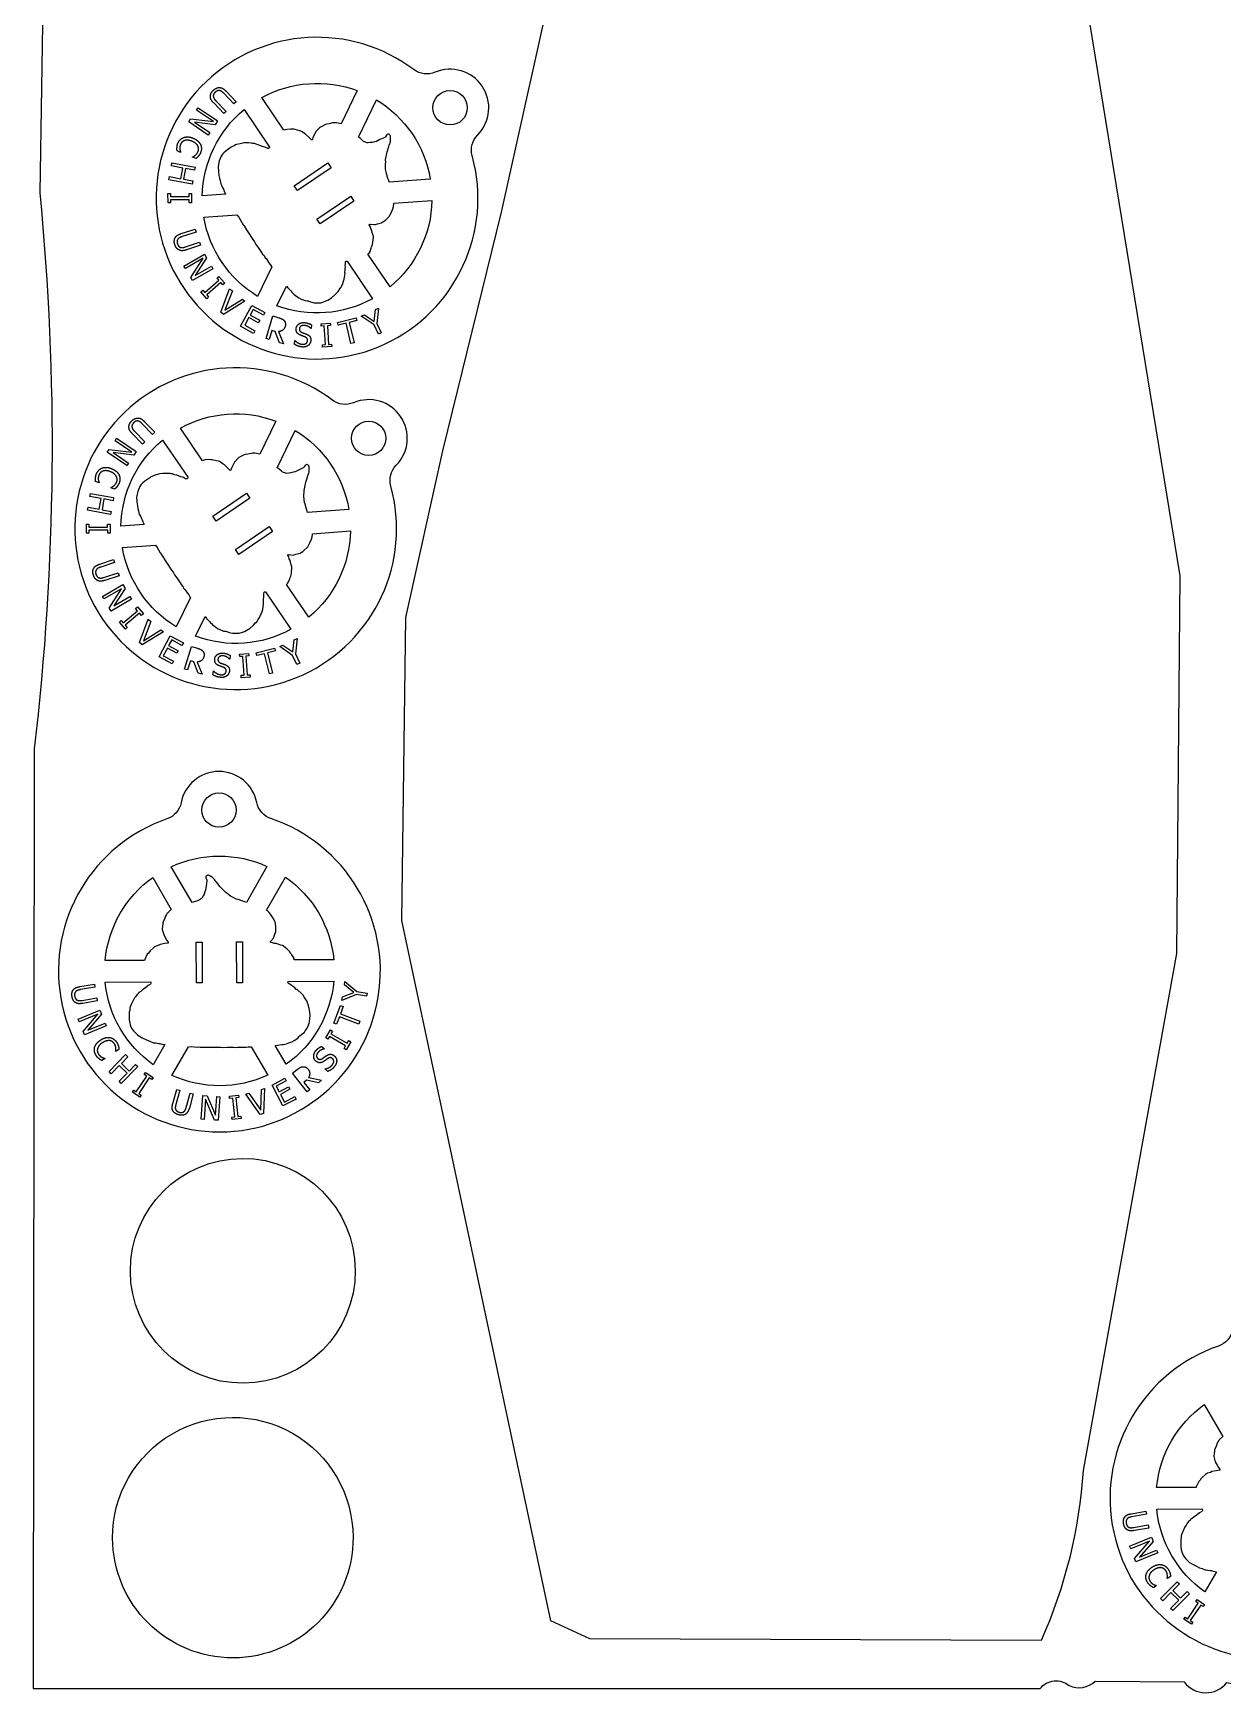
# Model space of a CAD drawing. Header units: millimetres. Extents: x 0 to 217, y 0 to 323.
# Drawn here: x 0 to 110.9, y 0.4 to 155.2 of the extents above; entities that cross this region are included whole.
import ezdxf

# ---------------------------------------------------------------- set-up
doc = ezdxf.new("R2010")
doc.units = ezdxf.units.MM
doc.layers.add('SCRAP_OUTLINE', color=8, linetype='Continuous')

msp = doc.modelspace()

# ---------------------------------------------------------------- linework, layer by layer
for points in [[(41.45, 145.69, 0.821365), (37.48, 151.53, -0.267689), (35.49, 151.78, 6.023346), (40.94, 143.76, -0.267689)], [(28.72, 146.73), (28.28, 146.83), (28.22, 146.83), (28.06, 146.83), (27.9, 146.81), (27.59, 146.73), (27.36, 146.7), (27.21, 146.64), (26.91, 146.48), (26.78, 146.42), (26.69, 146.36), (26.37, 146), (26.2, 145.68), (26.09, 145.44), (26.03, 145.27), (26, 145.23), (25.99, 145.22), (25.95, 145.22), (25.92, 145.25), (25.73, 145.45), (25.43, 145.74), (25.29, 145.82), (25.08, 145.99), (24.97, 146.04), (24.86, 146.08), (24.42, 146.19), (24.3, 146.21), (24.15, 146.21), (24, 146.23), (23.64, 146.19), (23.45, 146.15), (23.38, 146.13), (21.31, 149.17, -0.218412), (30.22, 149.82)], [(32.02, 148.95, -0.218412), (37.03, 141.57), (33.18, 141.29), (33.15, 141.43), (33.07, 141.62), (32.95, 142.08), (32.9, 142.24), (32.86, 142.5), (32.84, 142.83), (32.84, 142.98), (32.87, 143.15), (32.86, 143.36), (33.01, 144.12), (33.17, 144.6), (33.21, 144.74), (33.28, 144.95), (33.31, 145.08), (33.32, 145.19), (33.32, 145.56), (33.3, 145.63), (33.24, 145.71), (33.19, 145.75), (33.15, 145.76), (33.1, 145.77), (33.06, 145.76), (33.01, 145.73), (32.96, 145.68), (32.84, 145.52), (32.78, 145.46), (32.34, 145.25), (32.02, 145.08), (31.84, 145.05), (31.62, 144.98), (31.42, 144.97), (31.24, 144.95), (31.15, 144.96), (31.04, 144.99), (30.93, 145.03), (30.81, 145.09), (30.74, 145.14), (30.51, 145.36), (30.34, 145.48)], [(22.04, 144.54), (22.02, 144.51), (21.98, 144.46), (21.93, 144.43), (21.87, 144.43), (21.81, 144.45), (21.61, 144.55), (21.36, 144.62), (20.99, 144.76), (20.78, 144.82), (20.66, 144.88), (20.61, 144.89), (20.45, 144.9), (20.35, 144.93), (20.09, 144.95), (19.95, 144.95), (19.68, 144.94), (19.42, 144.9), (19.29, 144.87), (18.95, 144.78), (18.87, 144.75), (18.75, 144.67), (18.58, 144.61), (18.46, 144.54), (17.99, 144.21), (17.78, 144.02), (17.65, 143.88), (17.54, 143.72), (17.44, 143.5), (17.34, 143.26), (17.24, 142.75), (17.27, 142.28), (17.32, 141.91), (17.37, 141.67), (17.43, 141.43), (17.49, 141.13), (17.52, 141.05), (17.58, 140.95), (17.68, 140.72), (17.75, 140.62), (17.81, 140.44), (17.94, 140.17), (15.77, 140.01, -0.218412), (19.66, 148.05)], [(31.22, 134.58), (31.32, 134.67), (31.41, 134.82), (31.5, 135.04), (31.53, 135.12), (31.56, 135.24), (31.61, 135.36), (31.65, 135.46), (31.68, 135.68), (31.73, 136.13), (31.72, 136.25), (31.66, 136.41), (31.55, 136.8), (31.48, 136.96), (31.42, 137.14), (31.34, 137.3), (31.34, 137.32), (31.35, 137.34), (31.38, 137.36), (31.41, 137.37), (31.82, 137.33), (31.93, 137.34), (32.1, 137.4), (32.47, 137.49), (32.51, 137.51), (32.59, 137.57), (32.75, 137.67), (32.85, 137.73), (33.17, 138.05), (33.2, 138.09), (33.27, 138.21), (33.4, 138.48), (33.53, 138.79), (33.59, 139.01), (33.63, 139.25), (33.63, 139.31), (37.18, 139.57, -0.218412), (33.29, 131.53)], [(20.93, 130.63, -0.218412), (15.92, 138.01), (19, 138.24), (19.16, 138.01), (19.29, 137.81), (19.45, 137.52), (19.52, 137.41), (19.57, 137.31), (19.66, 137.2), (19.89, 136.82), (20.2, 136.36), (20.29, 136.2), (20.49, 135.92), (20.64, 135.72), (20.77, 135.47), (20.99, 135.18), (21.3, 134.73), (21.39, 134.57), (21.53, 134.43), (21.57, 134.37), (21.63, 134.22), (21.74, 134.12), (21.98, 133.76), (22.11, 133.6), (22.21, 133.43), (22.26, 133.37)], [(23.62, 131.59), (23.76, 131.42), (24.03, 131.13), (24.12, 131.02), (24.22, 130.93), (24.32, 130.81), (24.45, 130.72), (24.77, 130.49), (24.98, 130.37), (25.35, 130.23), (25.56, 130.22), (25.64, 130.2), (25.87, 130.12), (26.19, 130.04), (26.31, 130.03), (26.5, 130.03), (26.82, 130.04), (27.1, 130.13), (27.29, 130.2), (27.47, 130.29), (27.81, 130.5), (28.14, 130.77), (28.34, 130.99), (28.44, 131.09), (28.58, 131.32), (28.71, 131.48), (28.77, 131.62), (28.87, 131.84), (28.95, 132.06), (29, 132.24), (29.08, 132.79), (29.07, 132.82), (29.06, 132.89), (29.08, 133.07), (29.09, 133.23), (29.11, 133.38), (29.1, 133.51), (29.12, 133.65), (29.11, 133.79), (29.12, 133.85), (29.15, 133.89), (29.16, 133.9), (29.27, 133.9), (31.64, 130.41, -0.218412), (22.73, 129.76)], [(33.85, 114.87, 0.821365), (29.88, 120.71, -0.267689), (27.9, 120.95, 6.023346), (33.35, 112.93, -0.267689)], [(21.12, 115.9), (20.68, 116), (20.62, 116.01), (20.46, 116), (20.31, 115.98), (20, 115.91), (19.77, 115.88), (19.61, 115.81), (19.31, 115.65), (19.18, 115.59), (19.1, 115.54), (18.78, 115.17), (18.6, 114.86), (18.49, 114.61), (18.43, 114.44), (18.41, 114.4), (18.39, 114.39), (18.36, 114.39), (18.33, 114.42), (18.13, 114.63), (17.83, 114.91), (17.7, 114.99), (17.48, 115.17), (17.38, 115.22), (17.26, 115.25), (16.82, 115.36), (16.7, 115.39), (16.55, 115.38), (16.4, 115.41), (16.05, 115.37), (15.86, 115.33), (15.78, 115.3), (13.72, 118.34, -0.218412), (22.62, 119)], [(24.42, 118.13, -0.218412), (29.44, 110.74), (25.59, 110.46), (25.55, 110.6), (25.48, 110.79), (25.36, 111.25), (25.3, 111.41), (25.27, 111.67), (25.24, 112), (25.24, 112.16), (25.27, 112.33), (25.26, 112.53), (25.42, 113.3), (25.58, 113.77), (25.61, 113.91), (25.69, 114.13), (25.72, 114.26), (25.73, 114.36), (25.72, 114.74), (25.7, 114.81), (25.65, 114.88), (25.59, 114.92), (25.55, 114.94), (25.51, 114.94), (25.46, 114.93), (25.42, 114.9), (25.36, 114.85), (25.24, 114.69), (25.19, 114.64), (24.74, 114.43), (24.42, 114.26), (24.24, 114.22), (24.03, 114.16), (23.83, 114.15), (23.65, 114.12), (23.55, 114.13), (23.45, 114.16), (23.34, 114.2), (23.22, 114.26), (23.14, 114.31), (22.91, 114.53), (22.74, 114.65)], [(14.44, 113.72), (14.43, 113.69), (14.38, 113.63), (14.34, 113.61), (14.27, 113.6), (14.21, 113.62), (14.02, 113.72), (13.76, 113.79), (13.39, 113.94), (13.18, 113.99), (13.06, 114.05), (13.01, 114.07), (12.85, 114.07), (12.76, 114.11), (12.49, 114.12), (12.36, 114.12), (12.09, 114.11), (11.82, 114.07), (11.69, 114.04), (11.36, 113.96), (11.28, 113.93), (11.15, 113.85), (10.98, 113.78), (10.87, 113.71), (10.4, 113.39), (10.18, 113.2), (10.05, 113.05), (9.94, 112.89), (9.84, 112.68), (9.75, 112.44), (9.64, 111.93), (9.67, 111.45), (9.72, 111.09), (9.77, 110.85), (9.83, 110.61), (9.89, 110.31), (9.93, 110.23), (9.99, 110.12), (10.09, 109.9), (10.15, 109.79), (10.21, 109.61), (10.34, 109.34), (8.17, 109.18, -0.218412), (12.06, 117.22)], [(23.63, 103.75), (23.72, 103.85), (23.81, 104), (23.91, 104.22), (23.93, 104.29), (23.96, 104.41), (24.02, 104.53), (24.05, 104.64), (24.09, 104.85), (24.13, 105.31), (24.12, 105.42), (24.06, 105.58), (23.96, 105.98), (23.88, 106.14), (23.83, 106.32), (23.75, 106.48), (23.75, 106.5), (23.76, 106.52), (23.78, 106.54), (23.82, 106.54), (24.23, 106.5), (24.34, 106.52), (24.5, 106.57), (24.88, 106.67), (24.92, 106.69), (24.99, 106.75), (25.15, 106.84), (25.25, 106.91), (25.58, 107.23), (25.6, 107.26), (25.67, 107.38), (25.81, 107.65), (25.94, 107.97), (26, 108.19), (26.03, 108.42), (26.03, 108.49), (29.59, 108.75, -0.218412), (25.7, 100.71)], [(13.34, 99.8, -0.218412), (8.32, 107.19), (11.4, 107.41), (11.56, 107.19), (11.69, 106.98), (11.85, 106.7), (11.93, 106.59), (11.98, 106.49), (12.07, 106.38), (12.3, 105.99), (12.61, 105.54), (12.7, 105.38), (12.89, 105.09), (13.04, 104.9), (13.18, 104.65), (13.4, 104.36), (13.71, 103.9), (13.8, 103.74), (13.93, 103.6), (13.97, 103.55), (14.03, 103.4), (14.14, 103.29), (14.38, 102.94), (14.51, 102.78), (14.62, 102.6), (14.67, 102.55)], [(16.02, 100.76), (16.16, 100.59), (16.44, 100.3), (16.53, 100.19), (16.62, 100.11), (16.73, 99.98), (16.86, 99.9), (17.18, 99.66), (17.39, 99.55), (17.75, 99.4), (17.96, 99.39), (18.05, 99.37), (18.28, 99.29), (18.59, 99.21), (18.72, 99.2), (18.9, 99.2), (19.22, 99.22), (19.51, 99.3), (19.7, 99.37), (19.87, 99.46), (20.22, 99.67), (20.55, 99.95), (20.74, 100.17), (20.85, 100.26), (20.99, 100.49), (21.11, 100.66), (21.18, 100.79), (21.27, 101.01), (21.35, 101.24), (21.4, 101.42), (21.49, 101.96), (21.47, 102), (21.46, 102.07), (21.49, 102.25), (21.49, 102.41), (21.52, 102.55), (21.51, 102.69), (21.52, 102.82), (21.52, 102.96), (21.53, 103.03), (21.56, 103.06), (21.57, 103.07), (21.67, 103.07), (24.04, 99.58, -0.218412), (15.14, 98.93)], [(20.85, 83.42, 0.821365), (13.79, 83.4, -0.267689), (12.47, 81.89, 6.023346), (22.17, 81.92, -0.267689)], [(12.87, 77.43, -0.218412), (21.8, 77.46), (19.88, 74.1), (19.75, 74.16), (19.54, 74.2), (19.1, 74.36), (18.93, 74.4), (18.7, 74.52), (18.41, 74.68), (18.28, 74.77), (18.16, 74.89), (17.98, 74.99), (17.43, 75.55), (17.13, 75.95), (17.03, 76.06), (16.9, 76.24), (16.81, 76.34), (16.73, 76.41), (16.41, 76.61), (16.34, 76.63), (16.25, 76.63), (16.18, 76.61), (16.15, 76.58), (16.12, 76.54), (16.11, 76.5), (16.1, 76.45), (16.11, 76.38), (16.18, 76.19), (16.19, 76.11), (16.12, 75.62), (16.08, 75.26), (16.01, 75.09), (15.94, 74.88), (15.84, 74.71), (15.76, 74.54), (15.7, 74.47), (15.61, 74.4), (15.52, 74.34), (15.4, 74.27), (15.32, 74.23), (15.01, 74.16), (14.81, 74.09)], [(12.87, 73.45), (12.54, 73.14), (12.5, 73.09), (12.42, 72.96), (12.35, 72.81), (12.24, 72.52), (12.13, 72.31), (12.1, 72.15), (12.07, 71.81), (12.04, 71.67), (12.04, 71.56), (12.17, 71.1), (12.33, 70.77), (12.47, 70.55), (12.58, 70.4), (12.6, 70.36), (12.6, 70.34), (12.58, 70.31), (12.54, 70.3), (12.26, 70.26), (11.85, 70.17), (11.71, 70.1), (11.45, 70.02), (11.35, 69.96), (11.25, 69.89), (10.91, 69.58), (10.83, 69.5), (10.75, 69.37), (10.64, 69.26), (10.48, 68.94), (10.4, 68.76), (10.39, 68.69), (6.71, 68.67, -0.218412), (11.14, 76.42)], [(24.35, 68.73), (24.32, 68.86), (24.24, 69.02), (24.12, 69.22), (24.07, 69.28), (23.98, 69.38), (23.92, 69.49), (23.85, 69.58), (23.69, 69.73), (23.34, 70.02), (23.24, 70.07), (23.07, 70.11), (22.69, 70.25), (22.51, 70.28), (22.33, 70.33), (22.15, 70.35), (22.14, 70.37), (22.12, 70.38), (22.12, 70.42), (22.14, 70.45), (22.4, 70.77), (22.45, 70.87), (22.5, 71.03), (22.63, 71.4), (22.63, 71.44), (22.63, 71.54), (22.64, 71.72), (22.64, 71.84), (22.56, 72.29), (22.54, 72.33), (22.48, 72.46), (22.33, 72.72), (22.14, 73), (21.99, 73.17), (21.82, 73.34), (21.77, 73.37), (23.54, 76.46, -0.218412), (28.03, 68.75)], [(10.95, 66.69), (10.96, 66.66), (10.99, 66.59), (10.98, 66.54), (10.95, 66.48), (10.9, 66.44), (10.71, 66.34), (10.51, 66.17), (10.18, 65.94), (10.02, 65.8), (9.9, 65.73), (9.86, 65.7), (9.76, 65.57), (9.68, 65.51), (9.53, 65.3), (9.45, 65.19), (9.31, 64.96), (9.19, 64.71), (9.14, 64.59), (9.02, 64.27), (9, 64.18), (9, 64.03), (8.96, 63.86), (8.95, 63.72), (8.96, 63.15), (9, 62.87), (9.05, 62.68), (9.11, 62.49), (9.24, 62.29), (9.38, 62.08), (9.75, 61.71), (10.16, 61.47), (10.49, 61.3), (10.72, 61.21), (10.95, 61.13), (11.23, 61.01), (11.32, 60.99), (11.44, 60.99), (11.68, 60.94), (11.8, 60.94), (11.99, 60.89), (12.28, 60.84), (11.2, 58.96, -0.218412), (6.71, 66.67)], [(22.57, 60.75), (22.79, 60.78), (23.19, 60.84), (23.33, 60.85), (23.45, 60.88), (23.61, 60.9), (23.76, 60.96), (24.13, 61.1), (24.34, 61.21), (24.67, 61.43), (24.8, 61.59), (24.85, 61.65), (25.05, 61.8), (25.3, 62.01), (25.37, 62.11), (25.48, 62.27), (25.64, 62.54), (25.73, 62.83), (25.78, 63.02), (25.8, 63.21), (25.82, 63.62), (25.78, 64.05), (25.71, 64.33), (25.68, 64.47), (25.58, 64.72), (25.51, 64.92), (25.43, 65.04), (25.3, 65.24), (25.16, 65.44), (25.04, 65.58), (24.63, 65.96), (24.59, 65.96), (24.53, 65.99), (24.4, 66.12), (24.27, 66.21), (24.16, 66.31), (24.05, 66.38), (23.94, 66.46), (23.82, 66.54), (23.77, 66.58), (23.76, 66.63), (23.76, 66.64), (23.82, 66.73), (28.03, 66.75, -0.218412), (23.6, 59)], [(21.87, 57.99, -0.218412), (12.94, 57.96), (14.47, 60.64), (14.75, 60.65), (15, 60.64), (15.32, 60.61), (15.45, 60.62), (15.56, 60.6), (15.71, 60.61), (16.15, 60.59), (16.7, 60.59), (16.89, 60.58), (17.23, 60.58), (17.48, 60.59), (17.76, 60.57), (18.13, 60.59), (18.67, 60.59), (18.86, 60.57), (19.05, 60.61), (19.12, 60.61), (19.27, 60.58), (19.43, 60.61), (19.85, 60.61), (20.06, 60.63), (20.26, 60.62), (20.34, 60.63)], [(118.92, 34.25, 0.821365), (111.85, 34.23, -0.267689), (110.54, 32.72, 6.023346), (120.24, 32.75, -0.267689)], [(110.94, 24.28), (110.61, 23.97), (110.57, 23.92), (110.49, 23.79), (110.42, 23.65), (110.31, 23.35), (110.2, 23.14), (110.17, 22.98), (110.14, 22.64), (110.11, 22.5), (110.11, 22.4), (110.24, 21.93), (110.4, 21.61), (110.54, 21.38), (110.65, 21.23), (110.66, 21.19), (110.66, 21.17), (110.65, 21.15), (110.61, 21.13), (110.33, 21.09), (109.92, 21), (109.78, 20.93), (109.51, 20.85), (109.41, 20.79), (109.32, 20.72), (108.98, 20.42), (108.9, 20.33), (108.82, 20.2), (108.71, 20.09), (108.54, 19.78), (108.47, 19.59), (108.45, 19.52), (104.77, 19.51, -0.218412), (109.21, 27.25)], [(109.01, 17.52), (109.03, 17.49), (109.05, 17.42), (109.05, 17.37), (109.02, 17.32), (108.97, 17.27), (108.77, 17.17), (108.57, 17), (108.25, 16.77), (108.09, 16.63), (107.97, 16.56), (107.93, 16.53), (107.83, 16.4), (107.75, 16.34), (107.59, 16.13), (107.51, 16.02), (107.38, 15.79), (107.26, 15.55), (107.21, 15.42), (107.09, 15.1), (107.07, 15.01), (107.07, 14.86), (107.03, 14.69), (107.02, 14.56), (107.03, 13.98), (107.07, 13.7), (107.11, 13.51), (107.18, 13.33), (107.31, 13.12), (107.45, 12.91), (107.82, 12.54), (108.23, 12.3), (108.56, 12.14), (108.78, 12.04), (109.02, 11.96), (109.3, 11.84), (109.38, 11.83), (109.5, 11.82), (109.75, 11.77), (109.87, 11.77), (110.05, 11.72), (110.35, 11.67), (109.27, 9.79, -0.218412), (104.78, 17.51)]]:
    msp.add_lwpolyline(points, format="xyb", close=True)
for points in [[(17.04, 148.87), (17.99, 147.88), (17.78, 147.68), (16.83, 148.67)], [(17.98, 149.77), (18.93, 148.78), (18.72, 148.58), (17.77, 149.57)], [(13.74, 144.08), (13.73, 144.06), (13.41, 144.19)], [(15.17, 143.48), (14.85, 143.61), (14.86, 143.63)], [(13.79, 136.48), (15.1, 136.91), (15.19, 136.63), (13.88, 136.2)], [(14.19, 135.24), (15.5, 135.67), (15.59, 135.39), (14.29, 134.97)], [(22.88, 127.35), (23.35, 126.2), (22.98, 126.31), (22.57, 127.35), (22.25, 127.45), (22, 126.61), (21.72, 126.7), (22.36, 128.8), (22.9, 128.64)], [(25.96, 127.97), (25.92, 127.62), (25.9, 127.62)], [(24.36, 126.16), (24.39, 126.52), (24.41, 126.52)], [(9.44, 118.05), (10.4, 117.05), (10.19, 116.85), (9.23, 117.84)], [(10.38, 118.94), (11.33, 117.95), (11.12, 117.75), (10.17, 118.74)], [(6.15, 113.26), (6.14, 113.24), (5.81, 113.37)], [(7.58, 112.65), (7.25, 112.78), (7.26, 112.8)], [(6.2, 105.65), (7.5, 106.08), (7.59, 105.8), (6.29, 105.37)], [(6.6, 104.42), (7.91, 104.84), (8, 104.57), (6.69, 104.14)], [(15.28, 96.52), (15.75, 95.38), (15.39, 95.49), (14.98, 96.53), (14.66, 96.63), (14.4, 95.79), (14.12, 95.87), (14.77, 97.98), (15.31, 97.81)], [(18.36, 97.14), (18.33, 96.8), (18.31, 96.8)], [(16.76, 95.33), (16.8, 95.7), (16.82, 95.69)], [(4.35, 66.24), (5.7, 66.48), (5.75, 66.19), (4.4, 65.96)], [(4.56, 64.96), (5.92, 65.2), (5.97, 64.91), (4.62, 64.68)], [(8, 60.4), (7.7, 60.2), (7.69, 60.22)], [(26.88, 60.67), (27.15, 60.45), (27.14, 60.43)], [(6.69, 59.55), (6.7, 59.53), (6.41, 59.34)], [(25.68, 57.77), (26.89, 57.52), (26.59, 57.28), (25.5, 57.52), (25.24, 57.31), (25.79, 56.63), (25.56, 56.44), (24.18, 58.16), (24.62, 58.51)], [(27.49, 58.33), (27.21, 58.56), (27.22, 58.58)], [(13.02, 55.34), (13.4, 56.66), (13.68, 56.58), (13.31, 55.26)], [(14.27, 54.98), (14.65, 56.31), (14.93, 56.23), (14.56, 54.91)], [(102.41, 17.08), (103.76, 17.31), (103.82, 17.02), (102.46, 16.79)], [(102.63, 15.8), (103.99, 16.03), (104.04, 15.74), (102.69, 15.51)], [(106.06, 11.23), (105.77, 11.04), (105.76, 11.06)], [(104.76, 10.39), (104.77, 10.37), (104.48, 10.17)]]:
    msp.add_lwpolyline(points)
for points in [[(16.32, 145.68), (14.5, 146.91), (14.68, 147.18), (16.8, 146.93), (15.23, 147.99), (15.38, 148.22), (17.2, 146.99), (16.97, 146.64), (15.03, 146.88), (16.48, 145.91)], [(14.81, 141.11), (12.65, 141.51), (12.7, 141.8), (13.76, 141.6), (13.94, 142.6), (12.88, 142.79), (12.94, 143.08), (15.1, 142.68), (15.05, 142.4), (14.2, 142.55), (14.02, 141.56), (14.87, 141.4)], [(27.8, 142.63), (24.66, 140.5), (24.35, 140.95), (27.49, 143.09)], [(12.79, 139.35), (12.57, 139.35), (12.56, 140.21), (12.79, 140.21), (12.79, 139.93), (14.54, 139.93), (14.54, 140.21), (14.76, 140.21), (14.77, 139.36), (14.54, 139.36), (14.54, 139.64), (12.79, 139.63)], [(29.91, 139.52), (26.77, 137.39), (26.46, 137.84), (29.61, 139.98)], [(16.76, 133.21), (14.85, 132.1), (14.69, 132.39), (15.84, 134.18), (14.2, 133.23), (14.06, 133.46), (15.96, 134.57), (16.17, 134.21), (15.11, 132.57), (16.62, 133.45)], [(16.36, 130.56), (16.19, 130.41), (15.64, 131.06), (15.81, 131.21), (15.99, 130.99), (17.32, 132.13), (17.14, 132.35), (17.31, 132.49), (17.86, 131.85), (17.69, 131.7), (17.51, 131.91), (16.18, 130.77)], [(19.51, 130.36), (19.74, 130.17), (17.76, 128.95), (17.51, 129.15), (18.32, 131.33), (18.57, 131.13), (17.88, 129.33)], [(20.55, 127.18), (19.34, 127.84), (20.38, 129.77), (21.59, 129.12), (21.47, 128.89), (20.51, 129.41), (20.23, 128.87), (21.12, 128.4), (20.99, 128.17), (20.1, 128.65), (19.72, 127.93), (20.67, 127.41)], [(29.92, 126.31), (29.63, 126.24), (29.17, 128.13), (28.45, 127.95), (28.39, 128.2), (30.11, 128.62), (30.17, 128.37), (29.45, 128.2)], [(31.92, 129.41), (32.2, 129.54), (32.04, 128.11), (32.45, 127.23), (32.19, 127.11), (31.79, 127.96), (30.59, 128.79), (30.88, 128.92), (31.8, 128.29)], [(27.82, 126.16), (27.84, 125.94), (26.99, 125.88), (26.97, 126.11), (27.25, 126.13), (27.13, 127.87), (26.85, 127.85), (26.84, 128.08), (27.69, 128.14), (27.71, 127.91), (27.43, 127.89), (27.54, 126.15)], [(8.73, 114.86), (6.9, 116.09), (7.09, 116.36), (9.21, 116.1), (7.63, 117.16), (7.78, 117.39), (9.61, 116.16), (9.38, 115.82), (7.44, 116.06), (8.88, 115.08)], [(7.22, 110.29), (5.05, 110.68), (5.11, 110.97), (6.16, 110.78), (6.35, 111.77), (5.29, 111.97), (5.34, 112.25), (7.5, 111.86), (7.45, 111.57), (6.6, 111.73), (6.42, 110.73), (7.27, 110.57)], [(20.21, 111.81), (17.06, 109.67), (16.75, 110.12), (19.9, 112.26)], [(5.19, 108.53), (4.97, 108.53), (4.97, 109.38), (5.19, 109.38), (5.19, 109.1), (6.94, 109.1), (6.94, 109.38), (7.17, 109.38), (7.17, 108.53), (6.95, 108.53), (6.95, 108.81), (5.19, 108.81)], [(22.32, 108.7), (19.17, 106.56), (18.87, 107.01), (22.01, 109.15)], [(9.16, 102.39), (7.26, 101.28), (7.09, 101.56), (8.24, 103.36), (6.6, 102.4), (6.47, 102.64), (8.37, 103.75), (8.58, 103.39), (7.52, 101.75), (9.02, 102.62)], [(8.77, 99.73), (8.6, 99.59), (8.04, 100.24), (8.21, 100.38), (8.39, 100.17), (9.72, 101.31), (9.54, 101.52), (9.71, 101.67), (10.27, 101.02), (10.1, 100.87), (9.91, 101.09), (8.58, 99.95)], [(11.91, 99.53), (12.14, 99.34), (10.16, 98.13), (9.92, 98.33), (10.73, 100.51), (10.97, 100.31), (10.28, 98.51)], [(12.95, 96.36), (11.74, 97.01), (12.78, 98.95), (14, 98.3), (13.87, 98.07), (12.92, 98.58), (12.63, 98.05), (13.52, 97.57), (13.4, 97.34), (12.51, 97.82), (12.12, 97.1), (13.08, 96.59)], [(22.32, 95.49), (22.04, 95.42), (21.58, 97.3), (20.86, 97.13), (20.8, 97.38), (22.51, 97.8), (22.58, 97.55), (21.86, 97.37)], [(24.32, 98.58), (24.6, 98.71), (24.45, 97.29), (24.86, 96.4), (24.59, 96.28), (24.19, 97.14), (22.99, 97.96), (23.28, 98.1), (24.21, 97.46)], [(20.23, 95.34), (20.24, 95.11), (19.39, 95.06), (19.38, 95.28), (19.66, 95.3), (19.54, 97.05), (19.26, 97.03), (19.24, 97.25), (20.09, 97.31), (20.11, 97.09), (19.83, 97.07), (19.95, 95.32)], [(15.76, 70.4), (15.77, 66.6), (15.22, 66.59), (15.21, 70.4)], [(19.52, 70.41), (19.53, 66.61), (18.98, 66.61), (18.97, 70.41)], [(29.02, 66.42), (29.07, 66.72), (30.17, 65.79), (31.13, 65.64), (31.08, 65.35), (30.15, 65.5), (28.79, 64.96), (28.84, 65.29), (29.89, 65.69)], [(6.81, 62.59), (4.77, 61.76), (4.65, 62.07), (6.04, 63.68), (4.28, 62.97), (4.18, 63.22), (6.22, 64.05), (6.37, 63.66), (5.09, 62.19), (6.71, 62.84)], [(30.47, 63.02), (30.37, 62.75), (28.55, 63.42), (28.29, 62.73), (28.05, 62.82), (28.66, 64.48), (28.9, 64.39), (28.65, 63.7)], [(29.42, 61.21), (29.61, 61.09), (29.19, 60.36), (28.99, 60.47), (29.13, 60.71), (27.62, 61.59), (27.48, 61.35), (27.28, 61.46), (27.71, 62.2), (27.91, 62.09), (27.77, 61.84), (29.28, 60.97)], [(9.75, 58.78), (8.21, 57.21), (8, 57.41), (8.76, 58.18), (8.03, 58.89), (7.28, 58.12), (7.07, 58.32), (8.61, 59.9), (8.82, 59.69), (8.22, 59.08), (8.94, 58.37), (9.54, 58.98)], [(10.08, 56.12), (9.95, 55.93), (9.25, 56.41), (9.37, 56.6), (9.6, 56.44), (10.58, 57.89), (10.35, 58.05), (10.48, 58.23), (11.18, 57.76), (11.06, 57.57), (10.82, 57.73), (9.85, 56.28)], [(24.51, 55.75), (23.29, 55.11), (22.27, 57.05), (23.48, 57.69), (23.6, 57.46), (22.65, 56.96), (22.93, 56.43), (23.82, 56.9), (23.94, 56.67), (23.05, 56.19), (23.43, 55.47), (24.39, 55.98)], [(17.39, 55.97), (17.24, 53.78), (16.92, 53.8), (16.07, 55.76), (15.94, 53.86), (15.67, 53.88), (15.82, 56.08), (16.23, 56.05), (17, 54.25), (17.12, 55.99)], [(19.37, 54.16), (19.39, 53.94), (18.55, 53.84), (18.52, 54.07), (18.8, 54.1), (18.6, 55.84), (18.32, 55.8), (18.29, 56.03), (19.14, 56.13), (19.17, 55.9), (18.89, 55.87), (19.09, 54.13)], [(21.29, 56.66), (21.58, 56.74), (21.48, 54.42), (21.18, 54.33), (19.82, 56.22), (20.12, 56.31), (21.23, 54.73)], [(104.88, 13.42), (102.84, 12.6), (102.71, 12.9), (104.11, 14.51), (102.35, 13.8), (102.25, 14.06), (104.29, 14.88), (104.44, 14.5), (103.16, 13.02), (104.77, 13.67)], [(107.82, 9.61), (106.28, 8.04), (106.07, 8.24), (106.83, 9.01), (106.1, 9.72), (105.35, 8.95), (105.14, 9.16), (106.68, 10.73), (106.89, 10.53), (106.28, 9.91), (107.01, 9.2), (107.61, 9.82)], [(108.15, 6.95), (108.02, 6.77), (107.31, 7.24), (107.44, 7.43), (107.67, 7.27), (108.65, 8.72), (108.42, 8.88), (108.54, 9.07), (109.25, 8.59), (109.12, 8.41), (108.89, 8.56), (107.91, 7.11)]]:
    msp.add_lwpolyline(points, close=True)
for centre in [(38.88, 148.22), (31.29, 117.39), (17.32, 82.71)]:
    msp.add_circle(centre, 1.6)
for points in [[(16.52, 149.29), (16.52, 149.44), (16.65, 149.71), (16.8, 149.85)], [(16.83, 148.67), (16.67, 148.83), (16.51, 149.13), (16.52, 149.29)], [(16.97, 149.67), (16.87, 149.57), (16.78, 149.36), (16.8, 149.25)], [(16.8, 149.85), (16.94, 149.98), (17.22, 150.11), (17.36, 150.11)], [(16.8, 149.25), (16.82, 149.15), (16.93, 148.98), (17.04, 148.87)], [(17.39, 149.82), (17.29, 149.84), (17.08, 149.77), (16.97, 149.67)], [(17.36, 150.11), (17.52, 150.1), (17.81, 149.94), (17.98, 149.77)], [(17.77, 149.57), (17.66, 149.68), (17.49, 149.8), (17.39, 149.82)], [(13.41, 144.19), (13.41, 144.27), (13.4, 144.42), (13.41, 144.51)], [(13.41, 144.51), (13.41, 144.61), (13.44, 144.78), (13.49, 144.9)], [(13.49, 144.9), (13.57, 145.1), (13.85, 145.38), (14.03, 145.45)], [(13.73, 144.8), (13.68, 144.68), (13.66, 144.46), (13.67, 144.37)], [(13.67, 144.37), (13.68, 144.27), (13.72, 144.13), (13.74, 144.08)], [(14.11, 145.16), (13.98, 145.12), (13.78, 144.93), (13.73, 144.8)], [(14.03, 145.45), (14.21, 145.51), (14.66, 145.49), (14.92, 145.38)], [(14.8, 145.1), (14.59, 145.18), (14.25, 145.21), (14.11, 145.16)], [(15.35, 144.67), (15.28, 144.79), (15, 145.02), (14.8, 145.1)], [(14.92, 145.38), (15.17, 145.28), (15.5, 144.99), (15.59, 144.81)], [(15.12, 143.79), (15.19, 143.85), (15.32, 144.01), (15.37, 144.13)], [(15.37, 144.13), (15.42, 144.26), (15.41, 144.54), (15.35, 144.67)], [(15.6, 144.03), (15.56, 143.93), (15.46, 143.76), (15.4, 143.7)], [(15.59, 144.81), (15.68, 144.63), (15.69, 144.24), (15.6, 144.03)], [(14.86, 143.63), (14.9, 143.65), (15.04, 143.73), (15.12, 143.79)], [(15.4, 143.7), (15.35, 143.64), (15.24, 143.53), (15.17, 143.48)], [(13.22, 136.07), (13.29, 136.22), (13.57, 136.41), (13.79, 136.48)], [(13.21, 135.45), (13.15, 135.64), (13.16, 135.94), (13.22, 136.07)], [(13.59, 134.96), (13.45, 135.02), (13.27, 135.26), (13.21, 135.45)], [(13.49, 135.97), (13.43, 135.89), (13.4, 135.67), (13.45, 135.53)], [(13.45, 135.53), (13.49, 135.4), (13.64, 135.22), (13.75, 135.2)], [(13.88, 136.2), (13.74, 136.15), (13.55, 136.05), (13.49, 135.97)], [(14.29, 134.97), (14.07, 134.89), (13.73, 134.88), (13.59, 134.96)], [(13.75, 135.2), (13.84, 135.17), (14.05, 135.2), (14.19, 135.24)], [(22.9, 128.64), (23.08, 128.58), (23.32, 128.47), (23.41, 128.36)], [(23.5, 127.83), (23.43, 127.6), (23.1, 127.36), (22.88, 127.35)], [(23.41, 128.36), (23.49, 128.26), (23.55, 127.99), (23.5, 127.83)], [(24.52, 127.63), (24.55, 127.89), (25, 128.21), (25.32, 128.18)], [(24.62, 127.22), (24.56, 127.3), (24.51, 127.5), (24.52, 127.63)], [(24.97, 126.99), (24.86, 127.03), (24.69, 127.14), (24.62, 127.22)], [(25.32, 127.92), (25.11, 127.94), (24.84, 127.78), (24.83, 127.62)], [(24.83, 127.62), (24.81, 127.49), (24.94, 127.31), (25.08, 127.26)], [(25.35, 126.85), (25.25, 126.88), (25.09, 126.94), (24.97, 126.99)], [(25.08, 127.26), (25.17, 127.22), (25.43, 127.13), (25.52, 127.09)], [(25.32, 128.18), (25.51, 128.16), (25.83, 128.05), (25.96, 127.97)], [(25.9, 127.62), (25.81, 127.73), (25.49, 127.9), (25.32, 127.92)], [(25.52, 127.09), (25.73, 127), (25.92, 126.7), (25.89, 126.5)], [(25.06, 125.91), (24.82, 125.94), (24.5, 126.07), (24.36, 126.16)], [(24.41, 126.52), (24.54, 126.37), (24.89, 126.18), (25.06, 126.17)], [(25.06, 126.17), (25.3, 126.14), (25.57, 126.32), (25.59, 126.48)], [(25.65, 126.05), (25.53, 125.97), (25.26, 125.89), (25.06, 125.91)], [(25.59, 126.48), (25.6, 126.61), (25.49, 126.79), (25.35, 126.85)], [(25.89, 126.5), (25.88, 126.37), (25.75, 126.13), (25.65, 126.05)], [(9.2, 119.02), (9.34, 119.16), (9.62, 119.28), (9.77, 119.28)], [(9.77, 119.28), (9.93, 119.28), (10.22, 119.11), (10.38, 118.94)], [(8.92, 118.47), (8.93, 118.62), (9.06, 118.88), (9.2, 119.02)], [(9.23, 117.84), (9.07, 118.01), (8.91, 118.31), (8.92, 118.47)], [(9.38, 118.84), (9.28, 118.75), (9.19, 118.53), (9.21, 118.43)], [(9.21, 118.43), (9.22, 118.33), (9.34, 118.15), (9.44, 118.05)], [(9.79, 119), (9.69, 119.02), (9.48, 118.94), (9.38, 118.84)], [(10.17, 118.74), (10.06, 118.85), (9.89, 118.97), (9.79, 119)], [(5.9, 114.07), (5.98, 114.27), (6.25, 114.55), (6.43, 114.62)], [(6.43, 114.62), (6.62, 114.69), (7.07, 114.66), (7.32, 114.56)], [(5.81, 113.37), (5.81, 113.45), (5.8, 113.59), (5.81, 113.69)], [(5.81, 113.69), (5.82, 113.79), (5.85, 113.95), (5.9, 114.07)], [(6.13, 113.97), (6.08, 113.86), (6.06, 113.63), (6.07, 113.54)], [(6.07, 113.54), (6.08, 113.45), (6.13, 113.3), (6.15, 113.26)], [(6.52, 114.34), (6.38, 114.29), (6.18, 114.1), (6.13, 113.97)], [(7.21, 114.27), (7, 114.36), (6.66, 114.38), (6.52, 114.34)], [(7.75, 113.84), (7.68, 113.97), (7.4, 114.19), (7.21, 114.27)], [(7.32, 114.56), (7.58, 114.45), (7.91, 114.17), (8, 113.98)], [(7.52, 112.96), (7.6, 113.02), (7.73, 113.19), (7.78, 113.3)], [(7.78, 113.3), (7.83, 113.43), (7.82, 113.71), (7.75, 113.84)], [(8.01, 113.21), (7.96, 113.11), (7.86, 112.94), (7.81, 112.87)], [(8, 113.98), (8.08, 113.81), (8.09, 113.41), (8.01, 113.21)], [(7.26, 112.8), (7.31, 112.83), (7.45, 112.9), (7.52, 112.96)], [(7.81, 112.87), (7.76, 112.81), (7.64, 112.7), (7.58, 112.65)], [(5.63, 105.24), (5.7, 105.39), (5.97, 105.58), (6.2, 105.65)], [(6.29, 105.37), (6.14, 105.33), (5.96, 105.23), (5.9, 105.15)], [(5.62, 104.63), (5.55, 104.81), (5.56, 105.12), (5.63, 105.24)], [(5.99, 104.13), (5.86, 104.2), (5.68, 104.43), (5.62, 104.63)], [(5.9, 105.15), (5.83, 105.06), (5.81, 104.84), (5.85, 104.7)], [(5.85, 104.7), (5.89, 104.57), (6.05, 104.4), (6.15, 104.37)], [(6.69, 104.14), (6.47, 104.07), (6.13, 104.05), (5.99, 104.13)], [(6.15, 104.37), (6.25, 104.34), (6.45, 104.37), (6.6, 104.42)], [(15.31, 97.81), (15.49, 97.76), (15.72, 97.64), (15.81, 97.54)], [(15.81, 97.54), (15.9, 97.43), (15.96, 97.17), (15.91, 97)], [(15.91, 97), (15.84, 96.77), (15.51, 96.53), (15.28, 96.52)], [(17.03, 96.39), (16.97, 96.47), (16.91, 96.67), (16.93, 96.8)], [(16.93, 96.8), (16.95, 97.07), (17.41, 97.38), (17.73, 97.35)], [(17.37, 96.16), (17.26, 96.2), (17.09, 96.31), (17.03, 96.39)], [(17.72, 97.1), (17.52, 97.12), (17.25, 96.95), (17.23, 96.8)], [(17.23, 96.8), (17.22, 96.66), (17.35, 96.48), (17.48, 96.43)], [(17.76, 96.02), (17.66, 96.06), (17.49, 96.11), (17.37, 96.16)], [(17.48, 96.43), (17.57, 96.4), (17.83, 96.3), (17.92, 96.27)], [(18.31, 96.8), (18.21, 96.9), (17.9, 97.08), (17.72, 97.1)], [(17.73, 97.35), (17.91, 97.33), (18.23, 97.23), (18.36, 97.14)], [(17.99, 95.66), (18, 95.79), (17.89, 95.96), (17.76, 96.02)], [(17.92, 96.27), (18.14, 96.18), (18.32, 95.88), (18.3, 95.67)], [(17.46, 95.09), (17.22, 95.11), (16.9, 95.24), (16.76, 95.33)], [(16.82, 95.69), (16.95, 95.54), (17.3, 95.36), (17.47, 95.34)], [(18.05, 95.23), (17.94, 95.14), (17.66, 95.07), (17.46, 95.09)], [(17.47, 95.34), (17.71, 95.32), (17.97, 95.49), (17.99, 95.66)], [(18.3, 95.67), (18.29, 95.54), (18.16, 95.31), (18.05, 95.23)], [(3.62, 65.31), (3.59, 65.5), (3.64, 65.8), (3.72, 65.92)], [(3.92, 64.77), (3.8, 64.85), (3.66, 65.11), (3.62, 65.31)], [(3.72, 65.92), (3.81, 66.06), (4.11, 66.2), (4.35, 66.24)], [(3.97, 65.79), (3.9, 65.71), (3.84, 65.5), (3.87, 65.35)], [(3.87, 65.35), (3.89, 65.22), (4.02, 65.02), (4.11, 64.98)], [(4.4, 65.96), (4.24, 65.93), (4.05, 65.86), (3.97, 65.79)], [(4.62, 64.68), (4.39, 64.64), (4.05, 64.67), (3.92, 64.77)], [(4.11, 64.98), (4.21, 64.94), (4.42, 64.94), (4.56, 64.96)], [(5.88, 59.8), (5.76, 59.98), (5.68, 60.36), (5.72, 60.55)], [(5.72, 60.55), (5.77, 60.74), (6.04, 61.1), (6.27, 61.25)], [(6, 60.46), (5.96, 60.32), (6.01, 60.06), (6.09, 59.94)], [(6.44, 61), (6.25, 60.88), (6.04, 60.6), (6, 60.46)], [(6.27, 61.25), (6.5, 61.41), (6.92, 61.52), (7.12, 61.49)], [(7.1, 61.21), (6.96, 61.22), (6.62, 61.12), (6.44, 61)], [(7.56, 60.93), (7.48, 61.05), (7.25, 61.19), (7.1, 61.21)], [(7.12, 61.49), (7.32, 61.47), (7.65, 61.25), (7.77, 61.07)], [(7.7, 60.53), (7.7, 60.63), (7.63, 60.82), (7.56, 60.93)], [(7.69, 60.22), (7.7, 60.28), (7.71, 60.43), (7.7, 60.53)], [(7.77, 61.07), (7.83, 60.98), (7.91, 60.8), (7.94, 60.71)], [(7.94, 60.71), (7.96, 60.64), (7.99, 60.48), (8, 60.4)], [(26.35, 60.26), (26.47, 60.4), (26.74, 60.61), (26.88, 60.67)], [(27.14, 60.43), (27, 60.41), (26.68, 60.25), (26.56, 60.11)], [(6.15, 59.51), (6.07, 59.58), (5.95, 59.69), (5.88, 59.8)], [(6.09, 59.94), (6.16, 59.84), (6.33, 59.69), (6.42, 59.65)], [(6.41, 59.34), (6.34, 59.38), (6.22, 59.45), (6.15, 59.51)], [(6.42, 59.65), (6.5, 59.61), (6.64, 59.56), (6.69, 59.55)], [(26.36, 59.29), (26.16, 59.46), (26.15, 60.01), (26.35, 60.26)], [(26.76, 59.14), (26.66, 59.14), (26.46, 59.21), (26.36, 59.29)], [(26.56, 60.11), (26.43, 59.96), (26.42, 59.64), (26.53, 59.54)], [(26.53, 59.54), (26.64, 59.45), (26.86, 59.46), (26.98, 59.54)], [(27.14, 59.3), (27.05, 59.23), (26.86, 59.15), (26.76, 59.14)], [(26.98, 59.54), (27.06, 59.6), (27.28, 59.76), (27.36, 59.81)], [(27.47, 59.54), (27.39, 59.48), (27.25, 59.37), (27.14, 59.3)], [(27.22, 58.58), (27.42, 58.6), (27.77, 58.79), (27.87, 58.92)], [(27.36, 59.81), (27.56, 59.94), (27.91, 59.93), (28.07, 59.79)], [(27.91, 59.53), (27.8, 59.62), (27.59, 59.62), (27.47, 59.54)], [(27.87, 58.92), (28.03, 59.11), (28.03, 59.42), (27.91, 59.53)], [(28.07, 59.79), (28.17, 59.71), (28.29, 59.47), (28.3, 59.34)], [(28.3, 59.34), (28.3, 59.2), (28.21, 58.93), (28.08, 58.77)], [(24.62, 58.51), (24.77, 58.63), (24.99, 58.76), (25.13, 58.77)], [(25.13, 58.77), (25.27, 58.79), (25.52, 58.69), (25.62, 58.56)], [(25.62, 58.56), (25.78, 58.37), (25.79, 57.96), (25.68, 57.77)], [(28.08, 58.77), (27.93, 58.59), (27.64, 58.4), (27.49, 58.33)], [(13.04, 54.64), (12.96, 54.78), (12.96, 55.12), (13.02, 55.34)], [(13.55, 54.29), (13.36, 54.34), (13.11, 54.52), (13.04, 54.64)], [(13.31, 55.26), (13.26, 55.12), (13.24, 54.91), (13.27, 54.81)], [(13.27, 54.81), (13.31, 54.71), (13.48, 54.57), (13.62, 54.53)], [(14.17, 54.32), (14.04, 54.25), (13.75, 54.23), (13.55, 54.29)], [(13.62, 54.53), (13.75, 54.49), (13.98, 54.52), (14.06, 54.59)], [(14.06, 54.59), (14.14, 54.65), (14.23, 54.84), (14.27, 54.98)], [(14.56, 54.91), (14.49, 54.69), (14.31, 54.4), (14.17, 54.32)], [(101.79, 16.75), (101.88, 16.89), (102.18, 17.04), (102.41, 17.08)], [(101.69, 16.14), (101.66, 16.33), (101.71, 16.64), (101.79, 16.75)], [(101.99, 15.6), (101.87, 15.69), (101.72, 15.94), (101.69, 16.14)], [(102.04, 16.62), (101.96, 16.55), (101.91, 16.33), (101.93, 16.19)], [(101.93, 16.19), (101.96, 16.05), (102.08, 15.86), (102.18, 15.81)], [(102.69, 15.51), (102.46, 15.47), (102.12, 15.5), (101.99, 15.6)], [(102.46, 16.79), (102.31, 16.76), (102.11, 16.69), (102.04, 16.62)], [(102.18, 15.81), (102.27, 15.77), (102.48, 15.77), (102.63, 15.8)], [(103.94, 10.64), (103.82, 10.81), (103.74, 11.2), (103.79, 11.39)], [(103.79, 11.39), (103.83, 11.57), (104.11, 11.93), (104.34, 12.09)], [(104.07, 11.3), (104.03, 11.16), (104.08, 10.89), (104.16, 10.77)], [(104.51, 11.83), (104.32, 11.71), (104.11, 11.44), (104.07, 11.3)], [(104.34, 12.09), (104.57, 12.24), (104.99, 12.35), (105.19, 12.33)], [(105.17, 12.04), (105.03, 12.06), (104.69, 11.95), (104.51, 11.83)], [(105.63, 11.76), (105.55, 11.88), (105.32, 12.02), (105.17, 12.04)], [(105.19, 12.33), (105.39, 12.3), (105.72, 12.09), (105.84, 11.9)], [(105.77, 11.36), (105.76, 11.46), (105.7, 11.66), (105.63, 11.76)], [(105.76, 11.06), (105.76, 11.11), (105.78, 11.26), (105.77, 11.36)], [(105.84, 11.9), (105.9, 11.81), (105.98, 11.63), (106.01, 11.55)], [(106.01, 11.55), (106.03, 11.47), (106.06, 11.32), (106.06, 11.23)], [(104.21, 10.35), (104.13, 10.41), (104.02, 10.53), (103.94, 10.64)], [(104.16, 10.77), (104.23, 10.67), (104.4, 10.53), (104.48, 10.48)], [(104.48, 10.17), (104.41, 10.22), (104.29, 10.29), (104.21, 10.35)], [(104.48, 10.48), (104.57, 10.44), (104.71, 10.39), (104.76, 10.39)]]:
    msp.add_open_spline(points, degree=2)
at = {"layer": 'SCRAP_OUTLINE'}
msp.add_lwpolyline([(1.07, 169.8), (0.61, 140.29, -0.053702), (0.09, 88.43), (0, 0.76), (93.91, 0.76, -0.43419), (96.61, 1.04, 0.309828), (99.05, 1.46), (107.34, 1.38, 0.490744), (111.32, 1.32, 0.080829), (124.53, 1.08, 0.168269), (129.84, 1.54, 0.282301), (132.36, 0.84, -0.137039), (134.41, 0.67), (140.73, 0.92), (216.49, 1.1), (217.43, 5.16, -0.259831), (200.83, 14.81), (152.56, 98.65, -0.191719), (148.54, 105.26), (116.23, 162.17, -0.516446)], format="xyb", dxfattribs=at)
for points in [[(94.01, 5.26), (51.9, 5.4), (48.26, 7.09), (34.38, 72.42), (34.75, 100.68), (38.21, 116.23), (43.68, 138.49), (49.12, 162.99, -0.309119), (53.91, 167.15), (94.45, 166.37, -0.281134), (97.77, 160.77), (106.94, 104.55), (106.63, 69.33), (97.91, 21.1, -0.088464)], [(9.06, 39.7, -1), (30.03, 39.77, -1)], [(7.4, 14.81, -1), (29.83, 14.88, -1)]]:
    msp.add_lwpolyline(points, format="xyb", close=True, dxfattribs=at)

doc.saveas('drawing.dxf')
